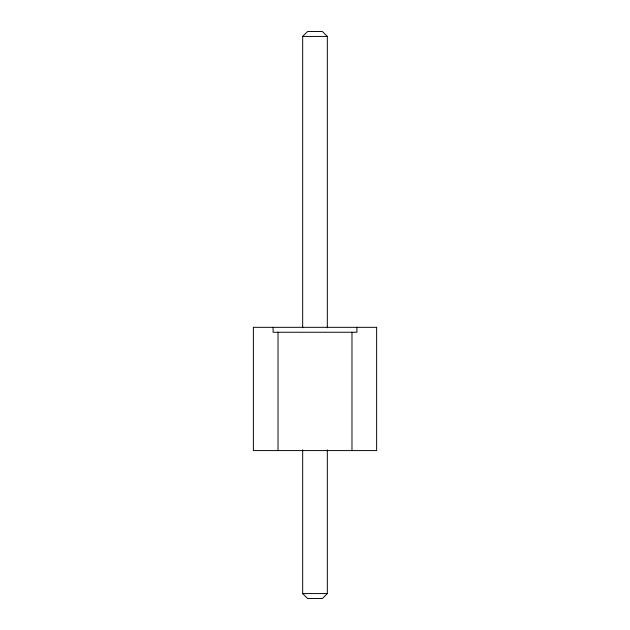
<?xml version="1.0" encoding="UTF-8"?>
<svg xmlns="http://www.w3.org/2000/svg" width="630" height="630" viewBox="0 0 630 630"><rect width="100%" height="100%" fill="white"/><g stroke="black" fill="none" stroke-linecap="round" stroke-linejoin="round"><path stroke-width="0.94" d="M302.676 327.797L302.676 36.43L307.605 31.5L322.395 31.5L327.324 36.43L327.324 327.797M327.324 449.851L327.324 593.57L322.395 598.5L307.605 598.5L302.676 593.57L302.676 449.851M302.676 36.43L327.324 36.43M302.676 593.57L327.324 593.57M356.911 327.324L356.911 332.254L273.089 332.254L273.089 327.324M351.981 332.254L351.981 450.584M278.019 332.254L278.019 450.584M376.63 327.324L253.37 327.324L253.37 450.584L376.63 450.584L376.63 327.324"/></g></svg>
